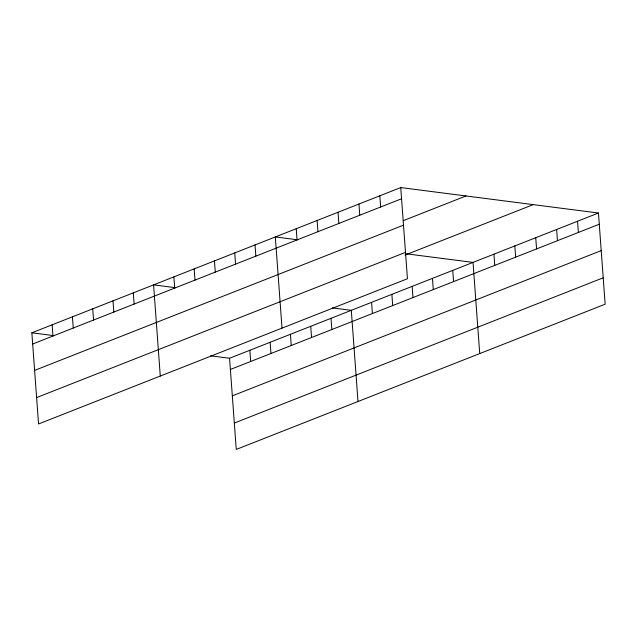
<?xml version="1.0" encoding="UTF-8"?>
<svg xmlns="http://www.w3.org/2000/svg" width="637" height="637" viewBox="0 0 637 637"><rect width="100%" height="100%" fill="white"/><g stroke="black" fill="none" stroke-linecap="round" stroke-linejoin="round"><path stroke-width="0.96" d="M400.745 187.565L407.441 278.743L38.546 423.979L31.85 332.801L400.745 187.565L598.454 213.021L605.15 304.199L236.255 449.435L229.559 358.257L598.454 213.021M32.67 344.012L401.565 198.768M403.277 220.657L465.989 195.965M34.613 370.4L403.5 225.164M36.612 397.592L405.498 252.356M405.021 255.087L533.209 204.62M230.387 369.468L599.274 224.232M232.322 395.856L601.217 250.62M234.32 423.048L603.215 277.812M297.065 239.743L275.319 236.948L282.016 328.127M405.841 253.749L473.028 262.404L479.725 353.583M175.334 287.669L153.581 284.874L160.277 376.053M332.387 307.894L351.298 310.33L357.994 401.509M31.85 332.801L53.596 335.603M210.648 355.82L229.559 358.257M577.552 221.246L578.372 232.457M556.642 229.479L557.471 240.69M535.741 237.712L536.569 248.916M514.839 245.938L515.659 257.149M493.938 254.171L494.758 265.382M452.74 270.391L453.568 281.594M432.451 278.377L433.279 289.588M412.163 286.363L412.983 297.575M391.874 294.35L392.695 305.561M379.835 195.79L380.663 207.001M371.586 302.344L372.406 313.547M358.934 204.023L359.762 215.234M338.032 212.256L338.852 223.46M331.009 318.317L331.829 329.528M317.13 220.482L317.951 231.693M310.721 326.303L311.541 337.514M296.221 228.715L297.049 239.926M290.432 334.298L291.252 345.501M270.144 342.284L270.964 353.487M255.031 244.934L255.851 256.138M249.847 350.27L250.675 361.482M234.742 252.921L235.563 264.132M214.454 260.907L215.274 272.118M194.166 268.894L194.986 280.105M173.877 276.888L174.697 288.091M133.292 292.861L134.12 304.072M113.004 300.847L113.832 312.058M92.715 308.834L93.543 320.045M72.427 316.828L73.255 328.031M52.138 324.814L52.959 336.025"/></g></svg>
